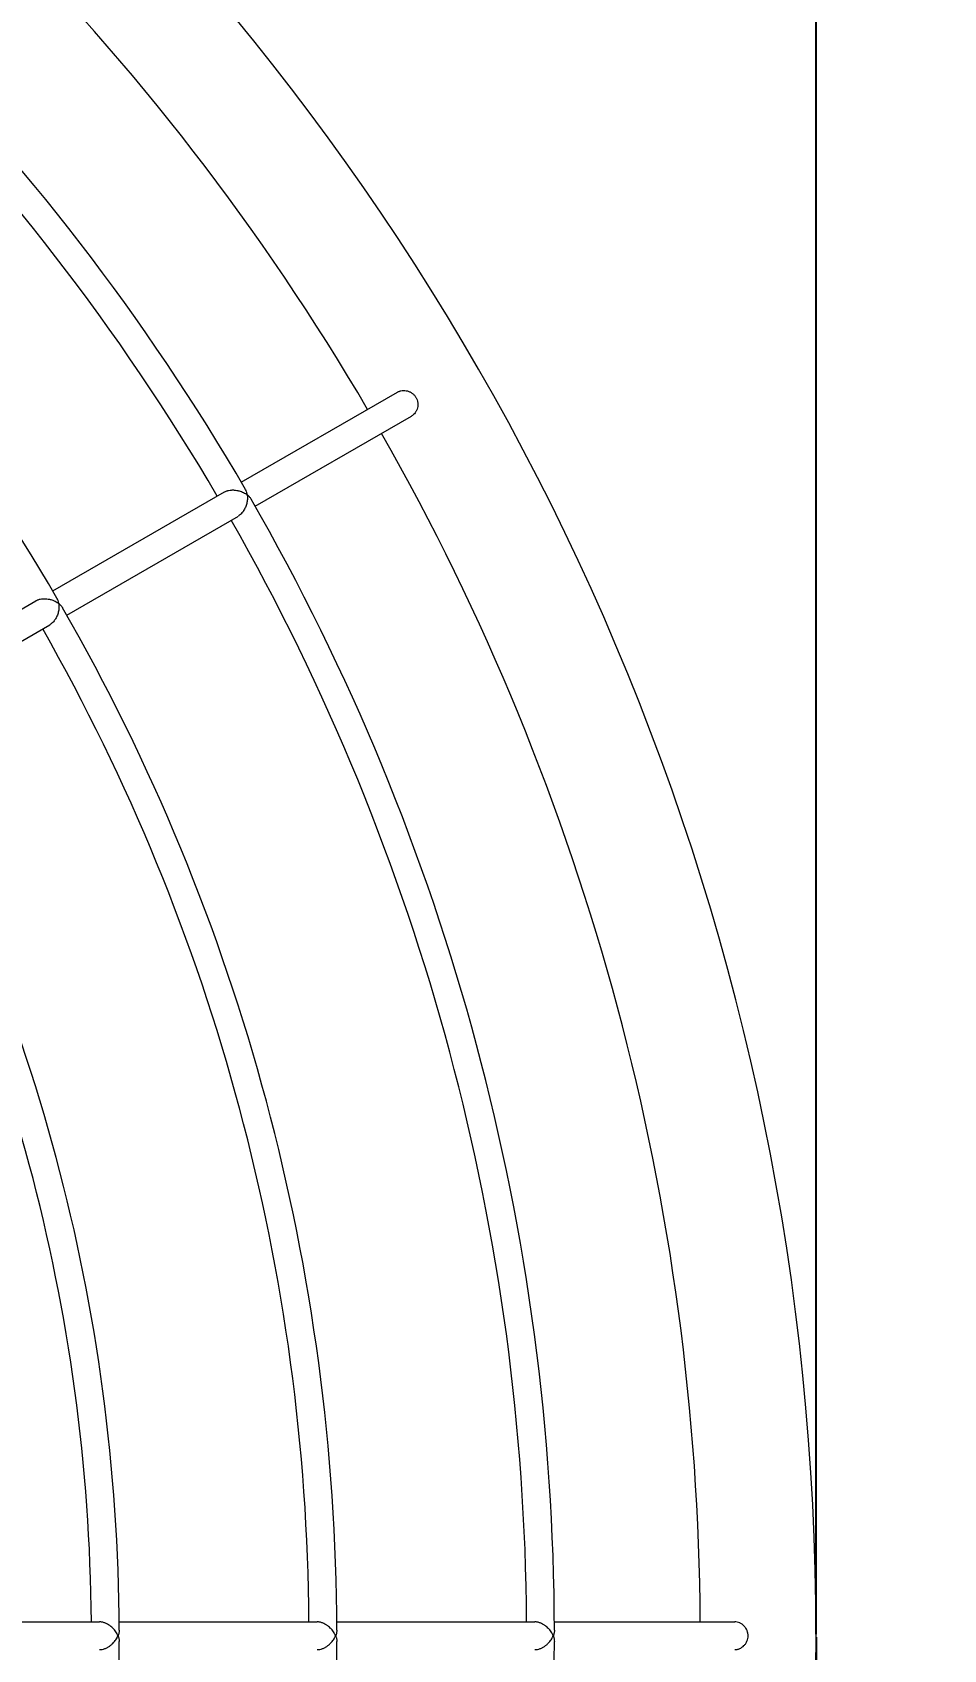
# Model space of a CAD drawing. Extents: x -3650 to 4616, y -3650 to 4857.
# Drawn here: x 1142 to 1733, y -9 to 1040 of the extents above; entities that cross this region are included whole.
import ezdxf

# ---------------------------------------------------------------- set-up
doc = ezdxf.new("R2010")
doc.units = 0
doc.header["$LTSCALE"] = 5
doc.header["$PDMODE"] = 1
doc.header["$PDSIZE"] = 20
for name, color, linetype in [('PRODUCT', 3, 'CONTINUOUS'), ('REFERENCE', 9, 'CONTINUOUS'), ('REVIEW_REQUIRED', 30, 'CONTINUOUS')]:
    doc.layers.add(name, color=color, linetype=linetype)
doc.styles.add('LG1', font='arial.ttf', dxfattribs={"height": 185})
doc.styles.get("Standard").update_dxf_attribs({"font": 'SIMPLEX'})
doc.dimstyles.new('LG_DIM', dxfattribs={"dimtxt": 2.5, "dimasz": 2.5, "dimexe": 1.25, "dimexo": 0.625, "dimtad": 1, "dimlunit": 6, "dimtxsty": 'Standard', "dimcen": 2.5, "dimazin": 3, "dimtfac": 1, "dimtmove": 0, "dimatfit": 3, "dimarcsym": 0})

# ---------------------------------------------------------------- blocks, each defined once
blk = doc.blocks.new('*D2')
at = {"layer": 'REFERENCE', "color": 0, "ltscale": 40, "transparency": 16777216}
for p in [(0, 3650), (0, -3650), (4335.8, -3650)]:
    blk.add_point(p, dxfattribs=at)
at = {"layer": 'REVIEW_REQUIRED', "color": 0, "lineweight": -2, "ltscale": 40, "transparency": 16777216}
for p, q in [((1, 3650), (4385.8, 3650)), ((4335.8, 3530), (4335.8, 142.1)), ((4335.8, -3530), (4335.8, -146.9)), ((1, -3650), (4385.8, -3650))]:
    blk.add_line(p, q, dxfattribs=at)
at = {"layer": 'REVIEW_REQUIRED', "color": 0, "ltscale": 40, "transparency": 16777216}
for points in [[(4315.8, 3530), (4355.8, 3530), (4335.8, 3650)], [(4315.8, -3530), (4355.8, -3530), (4335.8, -3650)]]:
    blk.add_solid(points, dxfattribs=at)
at = {"layer": 'REVIEW_REQUIRED', "color": 4, "ltscale": 40, "transparency": 16777216, "insert": (4335.8, -2.4), "char_height": 185, "attachment_point": 5, "style": 'LG1'}
blk.add_mtext('\\A1;7300', dxfattribs=at)
blk = doc.blocks.new('*D3')
at = {"layer": 'REFERENCE', "color": 0, "ltscale": 40, "transparency": 16777216}
for p in [(-1650, 2361.8), (-1650, 0), (1650, 0)]:
    blk.add_point(p, dxfattribs=at)
at = {"layer": 'REVIEW_REQUIRED', "color": 0, "lineweight": -2, "ltscale": 40, "transparency": 16777216}
for p, q in [((-1650, 1), (-1650, 2411.8)), ((1650, 1), (1650, 2411.8)), ((-1530, 2361.8), (-439.2, 2361.8)), ((1530, 2361.8), (212.5, 2361.8))]:
    blk.add_line(p, q, dxfattribs=at)
at = {"layer": 'REVIEW_REQUIRED', "color": 0, "ltscale": 40, "transparency": 16777216}
for points in [[(-1530, 2381.8), (-1530, 2341.8), (-1650, 2361.8)], [(1530, 2381.8), (1530, 2341.8), (1650, 2361.8)]]:
    blk.add_solid(points, dxfattribs=at)
at = {"layer": 'REVIEW_REQUIRED', "color": 4, "ltscale": 40, "transparency": 16777216, "insert": (-113.4, 2361.8), "char_height": 185, "attachment_point": 5, "style": 'LG1'}
blk.add_mtext('\\A1;3300', dxfattribs=at)
blk = doc.blocks.new('200230pl')
at = {"layer": 'REVIEW_REQUIRED', "color": 0, "linetype": 'Continuous', "lineweight": 0}
for p, q in [((1277.6, 748), (1378.8, 806.4)), ((1286.6, 732.4), (1387.8, 790.9)), ((1155.5, 677.5), (1266.7, 741.7)), ((1164.5, 661.9), (1275.7, 726.1)), ((1033.4, 607), (1144.6, 671.2)), ((1042.4, 591.4), (1153.6, 655.6)), ((1057.5, 9), (1185.8, 9)), ((1198.5, 9), (1326.8, 9)), ((1339.5, 9), (1467.8, 9)), ((1480.5, 9), (1597.3, 9))]:
    blk.add_line(p, q, dxfattribs=at)
for radius, start, end in [(1650, 270, 90), (1575, 30.3274, 59.6726), (1480.5, 30.1416, 59.8584), (1462.5, 30.3526, 59.6474), (1339.5, 30.1565, 59.8435), (1575, 0.3274, 29.6726), (1480.5, 0.1416, 29.8584), (1462.5, 0.3526, 29.6474), (1339.5, 0.1565, 29.8435), (1321.5, 0.3902, 29.6098), (1198.5, 0.175, 29.825), (1180.5, 0.4368, 29.5632), (1198.5, 330.175, 359.825), (1339.5, 330.1565, 359.8435), (1480.5, 330.1416, 359.8584)]:
    blk.add_arc((0, 0), radius, start, end, dxfattribs=at)
for points, knots in [([(1378.8, 806.4), (1379, 806.6), (1379.5, 806.8), (1380, 807), (1380.5, 807.2), (1380.8, 807.2), (1381.6, 807.4), (1382.2, 807.5), (1383.3, 807.5), (1383.9, 807.5), (1385, 807.3), (1385.6, 807.1), (1386.4, 806.8), (1386.7, 806.7), (1387.2, 806.4), (1387.5, 806.3), (1388.2, 805.8), (1388.7, 805.5), (1389.6, 804.7), (1389.9, 804.2), (1390.5, 803.5), (1390.6, 803.3), (1390.9, 802.8), (1391.1, 802.5), (1391.4, 801.7), (1391.6, 801.1), (1391.8, 800.3), (1391.9, 800), (1392, 799.4), (1392, 799.1), (1392, 798.8)], [0.06000162, 0.06000162, 0.06000162, 0.06000162, 0.06083779, 0.06172024, 0.06172024, 0.06260269, 0.06260269, 0.06436758, 0.06436758, 0.06613248, 0.06613248, 0.06789737, 0.06789737, 0.06877982, 0.06877982, 0.06966226, 0.06966226, 0.07142716, 0.07142716, 0.07319205, 0.07319205, 0.0740745, 0.0740745, 0.07495695, 0.07495695, 0.07672184, 0.07672184, 0.07760429, 0.07760429, 0.07848674, 0.07848674, 0.07848674, 0.07848674]), ([(1392, 798.8), (1392, 798.2), (1392, 797.6), (1391.8, 796.5), (1391.7, 795.9), (1391.4, 795.1), (1391.3, 794.8), (1391, 794.3), (1390.9, 794.1), (1390.4, 793.3), (1390.1, 792.9), (1389.4, 792), (1389, 791.7), (1388.3, 791.2), (1388, 791), (1387.8, 790.9)], [0.021993797, 0.021993797, 0.021993797, 0.021993797, 0.023759711, 0.023759711, 0.025525626, 0.025525626, 0.026408583, 0.026408583, 0.02729154, 0.02729154, 0.029057455, 0.029057455, 0.030823369, 0.030823369, 0.031763878, 0.031763878, 0.031763878, 0.031763878]), ([(1266.7, 741.7), (1266.8, 741.8), (1266.9, 741.8), (1267.2, 742), (1267.5, 742.1), (1268, 742.3), (1268.3, 742.4), (1268.9, 742.6), (1269.1, 742.7), (1270, 742.9), (1270.6, 742.9), (1271.5, 743), (1271.8, 743), (1272.4, 743), (1272.7, 743), (1273.5, 742.9), (1274.1, 742.9), (1274.9, 742.7), (1275.2, 742.7), (1275.7, 742.6), (1276, 742.5), (1277.2, 742.2), (1278.2, 741.8), (1279.5, 741.1), (1279.9, 740.9), (1280.5, 740.5), (1280.7, 740.4), (1281, 740.2), (1281.1, 740.1), (1281.3, 740), (1281.4, 739.9), (1281.5, 739.9)], [0.01703621, 0.01703621, 0.01703621, 0.01703621, 0.01740326, 0.01740326, 0.01827877, 0.01827877, 0.01915428, 0.01915428, 0.02002979, 0.02002979, 0.0217808, 0.0217808, 0.02265631, 0.02265631, 0.02353181, 0.02353181, 0.02528283, 0.02528283, 0.02615834, 0.02615834, 0.02703384, 0.02703384, 0.03053587, 0.03053587, 0.03228688, 0.03228688, 0.03316239, 0.03316239, 0.03360014, 0.03360014, 0.0340379, 0.0340379, 0.0340379, 0.0340379]), ([(1281.3, 734.9), (1281.1, 734.1), (1280.9, 733.2), (1280.4, 731.9), (1280.2, 731.5), (1279.8, 730.7), (1279.6, 730.3), (1279.2, 729.7), (1279.1, 729.5), (1278.8, 729.1), (1278.7, 728.9), (1278.2, 728.3), (1277.9, 727.9), (1277.2, 727.2), (1276.9, 726.9), (1276.2, 726.5), (1276, 726.3), (1275.7, 726.1)], [0.00600715, 0.00600715, 0.00600715, 0.00600715, 0.00886424, 0.00886424, 0.01029279, 0.01029279, 0.01172134, 0.01172134, 0.01243561, 0.01243561, 0.01314988, 0.01314988, 0.01457843, 0.01457843, 0.01600697, 0.01600697, 0.01702641, 0.01702641, 0.01702641, 0.01702641]), ([(1281.5, 739.9), (1281.5, 739.9), (1281.5, 740), (1281.4, 740.2), (1281.4, 740.4), (1281.3, 740.7), (1281.2, 741.2), (1281.1, 741.5), (1280.9, 742.3), (1280.6, 742.9), (1280.3, 743.4)], [-0.000019027, -0.000019027, -0.000019027, -0.000019027, 0.000307424, 0.000307424, 0.000633875, 0.001286776, 0.001286776, 0.002592578, 0.002592578, 0.005204183, 0.005204183, 0.005204183, 0.005204183]), ([(1281.5, 739.9), (1281.5, 739.8), (1281.5, 739.7), (1281.5, 739.5), (1281.6, 739.2), (1281.6, 738.9), (1281.6, 738.3), (1281.6, 737.9), (1281.6, 737.1), (1281.5, 736.6), (1281.4, 735.8), (1281.4, 735.3), (1281.3, 734.9)], [-0.000019027, -0.000019027, -0.000019027, -0.000019027, 0.00035761, 0.00035761, 0.000734246, 0.001487519, 0.001487519, 0.002994064, 0.002994064, 0.004500609, 0.004500609, 0.006007154, 0.006007154, 0.006007154, 0.006007154]), ([(1284, 737.1), (1283.8, 737.3), (1283.7, 737.6), (1283.3, 738.1), (1283.1, 738.3), (1282.7, 738.8), (1282.5, 739), (1282.1, 739.3), (1282, 739.4), (1281.8, 739.6), (1281.7, 739.7), (1281.6, 739.8), (1281.5, 739.8), (1281.5, 739.9)], [0.028826775, 0.028826775, 0.028826775, 0.028826775, 0.030123629, 0.030123629, 0.031420483, 0.031420483, 0.032717336, 0.032717336, 0.033365763, 0.033365763, 0.033689977, 0.033689977, 0.03401419, 0.03401419, 0.03401419, 0.03401419]), ([(1144.6, 671.2), (1144.7, 671.3), (1144.8, 671.3), (1145.1, 671.5), (1145.4, 671.6), (1145.9, 671.8), (1146.2, 671.9), (1146.7, 672.1), (1147, 672.2), (1147.9, 672.4), (1148.5, 672.4), (1149.4, 672.5), (1149.7, 672.5), (1150.3, 672.5), (1150.5, 672.5), (1151.4, 672.4), (1152, 672.4), (1152.8, 672.2), (1153.1, 672.2), (1153.6, 672.1), (1153.9, 672), (1155.1, 671.7), (1156.1, 671.3), (1157.4, 670.6), (1157.8, 670.4), (1158.4, 670), (1158.6, 669.9), (1158.9, 669.7), (1159, 669.6), (1159.2, 669.5), (1159.3, 669.4), (1159.4, 669.4)], [0.01703736, 0.01703736, 0.01703736, 0.01703736, 0.01740431, 0.01740431, 0.01827983, 0.01827983, 0.01915534, 0.01915534, 0.02003085, 0.02003085, 0.02178188, 0.02178188, 0.0226574, 0.0226574, 0.02353291, 0.02353291, 0.02528394, 0.02528394, 0.02615945, 0.02615945, 0.02703497, 0.02703497, 0.03053702, 0.03053702, 0.03228805, 0.03228805, 0.03316357, 0.03316357, 0.03360132, 0.03360132, 0.03403908, 0.03403908, 0.03403908, 0.03403908]), ([(1159.4, 669.4), (1159.4, 669.4), (1159.3, 669.5), (1159.3, 669.7), (1159.3, 669.9), (1159.2, 670.2), (1159.1, 670.7), (1159, 671), (1158.7, 671.8), (1158.5, 672.4), (1158.2, 672.9)], [-0.000019032, -0.000019032, -0.000019032, -0.000019032, 0.000307457, 0.000307457, 0.000633947, 0.001286927, 0.001286927, 0.002592885, 0.002592885, 0.005204803, 0.005204803, 0.005204803, 0.005204803]), ([(1159.2, 664.4), (1159, 663.6), (1158.8, 662.7), (1158.3, 661.4), (1158.1, 661), (1157.7, 660.2), (1157.5, 659.8), (1157.1, 659.2), (1157, 659), (1156.7, 658.6), (1156.5, 658.4), (1156.1, 657.8), (1155.8, 657.4), (1155.1, 656.7), (1154.8, 656.4), (1154.1, 656), (1153.9, 655.8), (1153.6, 655.6)], [0.00600657, 0.00600657, 0.00600657, 0.00600657, 0.00886398, 0.00886398, 0.01029268, 0.01029268, 0.01172139, 0.01172139, 0.01243574, 0.01243574, 0.01315009, 0.01315009, 0.0145788, 0.0145788, 0.01600751, 0.01600751, 0.01702652, 0.01702652, 0.01702652, 0.01702652]), ([(1159.4, 669.4), (1159.4, 669.3), (1159.4, 669.2), (1159.4, 669), (1159.5, 668.7), (1159.5, 668.4), (1159.5, 667.8), (1159.5, 667.4), (1159.5, 666.6), (1159.4, 666.1), (1159.3, 665.3), (1159.3, 664.8), (1159.2, 664.4)], [-0.000019032, -0.000019032, -0.000019032, -0.000019032, 0.000357568, 0.000357568, 0.000734167, 0.001487367, 0.001487367, 0.002993767, 0.002993767, 0.004500166, 0.004500166, 0.006006565, 0.006006565, 0.006006565, 0.006006565]), ([(1161.9, 666.6), (1161.7, 666.8), (1161.6, 667.1), (1161.2, 667.6), (1161, 667.8), (1160.6, 668.3), (1160.4, 668.5), (1160, 668.8), (1159.9, 668.9), (1159.7, 669.1), (1159.6, 669.2), (1159.5, 669.3), (1159.4, 669.3), (1159.4, 669.4)], [0.02882482, 0.02882482, 0.02882482, 0.02882482, 0.03012183, 0.03012183, 0.03141884, 0.03141884, 0.03271585, 0.03271585, 0.033364355, 0.033364355, 0.033688607, 0.033688607, 0.03401286, 0.03401286, 0.03401286, 0.03401286]), ([(1197.7, 0), (1197.7, 0.1), (1197.6, 0.2), (1197.5, 0.4), (1197.5, 0.5), (1197.3, 0.9), (1197.2, 1.1), (1196.9, 1.7), (1196.6, 2.1), (1196.1, 3), (1195.8, 3.4), (1195.3, 4), (1195.1, 4.2), (1194.7, 4.6), (1194.5, 4.8), (1193.9, 5.4), (1193.5, 5.7), (1192.6, 6.5), (1192.1, 6.8), (1191.1, 7.4), (1190.6, 7.7), (1189.8, 8.1), (1189.5, 8.2), (1188.9, 8.4), (1188.6, 8.5), (1188, 8.7), (1187.8, 8.8), (1187.2, 8.9), (1186.9, 8.9), (1186.3, 9), (1186.1, 9), (1185.8, 9)], [-0.00001904, -0.00001904, -0.00001904, -0.00001904, 0.00043233, 0.00043233, 0.00088369, 0.00088369, 0.00178642, 0.00178642, 0.00359188, 0.00359188, 0.00539734, 0.00539734, 0.00630007, 0.00630007, 0.0072028, 0.0072028, 0.00900826, 0.00900826, 0.01081371, 0.01081371, 0.01261917, 0.01261917, 0.0135219, 0.0135219, 0.01442463, 0.01442463, 0.01532736, 0.01532736, 0.01623009, 0.01623009, 0.01702666, 0.01702666, 0.01702666, 0.01702666]), ([(1185.8, -9), (1186.1, -9), (1186.3, -9), (1187.2, -8.9), (1187.7, -8.8), (1188.6, -8.6), (1188.9, -8.5), (1189.5, -8.2), (1189.8, -8.1), (1190.3, -7.9), (1190.6, -7.7), (1191.1, -7.4), (1191.4, -7.3), (1192.1, -6.8), (1192.6, -6.5), (1193.3, -5.9), (1193.5, -5.8), (1193.9, -5.4), (1194.1, -5.2), (1195.1, -4.2), (1195.8, -3.4), (1196.6, -2.1), (1196.9, -1.7), (1197.2, -1.1), (1197.3, -0.9), (1197.5, -0.5), (1197.5, -0.4), (1197.6, -0.2), (1197.7, -0.1), (1197.7, 0)], [0.01703872, 0.01703872, 0.01703872, 0.01703872, 0.01781267, 0.01781267, 0.01961577, 0.01961577, 0.02051732, 0.02051732, 0.02141886, 0.02141886, 0.02232041, 0.02232041, 0.02322196, 0.02322196, 0.02502506, 0.02502506, 0.02592661, 0.02592661, 0.02682816, 0.02682816, 0.03043435, 0.03043435, 0.03223745, 0.03223745, 0.033139, 0.033139, 0.03358977, 0.03358977, 0.03404055, 0.03404055, 0.03404055, 0.03404055]), ([(1198.5, 3.7), (1198.5, 3.4), (1198.5, 3.1), (1198.4, 2.5), (1198.4, 2.2), (1198.2, 1.5), (1198.2, 1.2), (1198, 0.8), (1198, 0.6), (1197.9, 0.4), (1197.8, 0.3), (1197.8, 0.2), (1197.8, 0.1), (1197.7, 0)], [0.028822403, 0.028822403, 0.028822403, 0.028822403, 0.030119606, 0.030119606, 0.031416809, 0.031416809, 0.032714012, 0.032714012, 0.033362614, 0.033362614, 0.033686915, 0.033686915, 0.034011216, 0.034011216, 0.034011216, 0.034011216]), ([(1197.7, 0), (1197.8, -0.1), (1197.8, -0.2), (1197.8, -0.3), (1197.9, -0.5), (1198, -0.8), (1198.2, -1.2), (1198.2, -1.5), (1198.4, -2.5), (1198.5, -3.1), (1198.5, -3.7)], [-0.000019039, -0.000019039, -0.000019039, -0.000019039, 0.000307499, 0.000307499, 0.000634037, 0.001287113, 0.001287113, 0.002593265, 0.002593265, 0.005205569, 0.005205569, 0.005205569, 0.005205569]), ([(1338.7, 0), (1338.7, 0.1), (1338.6, 0.2), (1338.5, 0.4), (1338.5, 0.5), (1338.3, 0.9), (1338.2, 1.1), (1337.9, 1.7), (1337.6, 2.1), (1337.1, 3), (1336.8, 3.4), (1336.3, 4), (1336.1, 4.2), (1335.7, 4.6), (1335.5, 4.8), (1334.9, 5.4), (1334.5, 5.7), (1333.6, 6.5), (1333.1, 6.8), (1332.1, 7.4), (1331.6, 7.7), (1330.8, 8.1), (1330.5, 8.2), (1329.9, 8.4), (1329.6, 8.5), (1329.1, 8.7), (1328.8, 8.8), (1328.2, 8.9), (1327.9, 8.9), (1327.3, 9), (1327.1, 9), (1326.8, 9)], [-0.00001903, -0.00001903, -0.00001903, -0.00001903, 0.00043229, 0.00043229, 0.00088362, 0.00088362, 0.00178627, 0.00178627, 0.00359158, 0.00359158, 0.00539688, 0.00539688, 0.00629954, 0.00629954, 0.00720219, 0.00720219, 0.0090075, 0.0090075, 0.0108128, 0.0108128, 0.01261811, 0.01261811, 0.01352076, 0.01352076, 0.01442341, 0.01442341, 0.01532606, 0.01532606, 0.01622872, 0.01622872, 0.01702652, 0.01702652, 0.01702652, 0.01702652]), ([(1326.8, -9), (1327.1, -9), (1327.3, -9), (1328.2, -8.9), (1328.7, -8.8), (1329.6, -8.6), (1329.9, -8.5), (1330.5, -8.2), (1330.8, -8.1), (1331.3, -7.9), (1331.6, -7.7), (1332.1, -7.4), (1332.4, -7.3), (1333.1, -6.8), (1333.6, -6.5), (1334.3, -5.9), (1334.5, -5.8), (1334.9, -5.4), (1335.1, -5.2), (1336.1, -4.2), (1336.8, -3.4), (1337.6, -2.1), (1337.9, -1.7), (1338.2, -1.1), (1338.3, -0.9), (1338.5, -0.5), (1338.5, -0.4), (1338.6, -0.2), (1338.7, -0.1), (1338.7, 0)], [0.01703729, 0.01703729, 0.01703729, 0.01703729, 0.01781247, 0.01781247, 0.01961542, 0.01961542, 0.0205169, 0.0205169, 0.02141838, 0.02141838, 0.02231986, 0.02231986, 0.02322134, 0.02322134, 0.0250243, 0.0250243, 0.02592577, 0.02592577, 0.02682725, 0.02682725, 0.03043317, 0.03043317, 0.03223612, 0.03223612, 0.0331376, 0.0331376, 0.03358834, 0.03358834, 0.03403908, 0.03403908, 0.03403908, 0.03403908]), ([(1339.5, 3.7), (1339.5, 3.4), (1339.5, 3.1), (1339.4, 2.5), (1339.4, 2.2), (1339.2, 1.5), (1339.2, 1.2), (1339, 0.8), (1339, 0.6), (1338.9, 0.4), (1338.8, 0.3), (1338.8, 0.2), (1338.8, 0.1), (1338.7, 0)], [0.02882482, 0.02882482, 0.02882482, 0.02882482, 0.03012183, 0.03012183, 0.03141884, 0.03141884, 0.03271585, 0.03271585, 0.033364355, 0.033364355, 0.033688607, 0.033688607, 0.03401286, 0.03401286, 0.03401286, 0.03401286]), ([(1338.7, 0), (1338.8, -0.1), (1338.8, -0.2), (1338.8, -0.3), (1338.9, -0.5), (1339, -0.8), (1339.2, -1.2), (1339.2, -1.5), (1339.4, -2.5), (1339.5, -3.1), (1339.5, -3.7)], [-0.000019032, -0.000019032, -0.000019032, -0.000019032, 0.000307457, 0.000307457, 0.000633947, 0.001286927, 0.001286927, 0.002592885, 0.002592885, 0.005204803, 0.005204803, 0.005204803, 0.005204803]), ([(1479.7, 0), (1479.7, 0.1), (1479.6, 0.2), (1479.5, 0.4), (1479.5, 0.5), (1479.3, 0.9), (1479.2, 1.1), (1478.9, 1.7), (1478.6, 2.1), (1478.1, 3), (1477.8, 3.4), (1477.3, 4), (1477.1, 4.2), (1476.7, 4.6), (1476.5, 4.8), (1475.9, 5.4), (1475.5, 5.7), (1474.6, 6.5), (1474.1, 6.8), (1473.1, 7.4), (1472.6, 7.7), (1471.8, 8.1), (1471.5, 8.2), (1470.9, 8.4), (1470.6, 8.5), (1470.1, 8.7), (1469.8, 8.8), (1469.2, 8.9), (1468.9, 8.9), (1468.3, 9), (1468.1, 9), (1467.8, 9)], [-0.00001903, -0.00001903, -0.00001903, -0.00001903, 0.00043227, 0.00043227, 0.00088356, 0.00088356, 0.00178615, 0.00178615, 0.00359134, 0.00359134, 0.00539652, 0.00539652, 0.00629911, 0.00629911, 0.0072017, 0.0072017, 0.00900688, 0.00900688, 0.01081206, 0.01081206, 0.01261724, 0.01261724, 0.01351984, 0.01351984, 0.01442243, 0.01442243, 0.01532502, 0.01532502, 0.01622761, 0.01622761, 0.01702641, 0.01702641, 0.01702641, 0.01702641]), ([(1467.8, -9), (1468.1, -9), (1468.3, -9), (1469.2, -8.9), (1469.7, -8.8), (1470.6, -8.6), (1470.9, -8.5), (1471.5, -8.2), (1471.8, -8.1), (1472.3, -7.9), (1472.6, -7.7), (1473.1, -7.4), (1473.4, -7.3), (1474.1, -6.8), (1474.6, -6.5), (1475.3, -5.9), (1475.5, -5.8), (1475.9, -5.4), (1476.1, -5.2), (1477.1, -4.2), (1477.8, -3.4), (1478.6, -2.1), (1478.9, -1.7), (1479.2, -1.1), (1479.3, -0.9), (1479.5, -0.5), (1479.5, -0.4), (1479.6, -0.2), (1479.7, -0.1), (1479.7, 0)], [0.01703614, 0.01703614, 0.01703614, 0.01703614, 0.0178123, 0.0178123, 0.01961515, 0.01961515, 0.02051657, 0.02051657, 0.02141799, 0.02141799, 0.02231941, 0.02231941, 0.02322084, 0.02322084, 0.02502368, 0.02502368, 0.0259251, 0.0259251, 0.02682652, 0.02682652, 0.03043221, 0.03043221, 0.03223505, 0.03223505, 0.03313648, 0.03313648, 0.03358719, 0.03358719, 0.0340379, 0.0340379, 0.0340379, 0.0340379]), ([(1480.5, 3.7), (1480.5, 3.4), (1480.5, 3.1), (1480.4, 2.5), (1480.4, 2.2), (1480.2, 1.5), (1480.2, 1.2), (1480, 0.8), (1480, 0.6), (1479.9, 0.4), (1479.8, 0.3), (1479.8, 0.2), (1479.8, 0.1), (1479.7, 0)], [0.028826775, 0.028826775, 0.028826775, 0.028826775, 0.030123629, 0.030123629, 0.031420483, 0.031420483, 0.032717336, 0.032717336, 0.033365763, 0.033365763, 0.033689977, 0.033689977, 0.03401419, 0.03401419, 0.03401419, 0.03401419]), ([(1479.7, 0), (1479.8, -0.1), (1479.8, -0.2), (1479.8, -0.3), (1479.9, -0.5), (1480, -0.8), (1480.2, -1.2), (1480.2, -1.5), (1480.4, -2.5), (1480.5, -3.1), (1480.5, -3.7)], [-0.000019027, -0.000019027, -0.000019027, -0.000019027, 0.000307424, 0.000307424, 0.000633875, 0.001286776, 0.001286776, 0.002592578, 0.002592578, 0.005204183, 0.005204183, 0.005204183, 0.005204183]), ([(1606, 0), (1606, 0.3), (1606, 0.6), (1605.9, 1.2), (1605.8, 1.5), (1605.7, 2.1), (1605.7, 2.3), (1605.5, 2.9), (1605.4, 3.2), (1605, 4), (1604.8, 4.5), (1604.1, 5.5), (1603.7, 6), (1602.9, 6.8), (1602.5, 7.2), (1601.8, 7.6), (1601.5, 7.8), (1601, 8.1), (1600.8, 8.2), (1600, 8.5), (1599.5, 8.7), (1598.4, 8.9), (1597.8, 9), (1597.3, 9), (1597.3, 9), (1597.3, 9)], [0.02959727, 0.02959727, 0.02959727, 0.02959727, 0.03047961, 0.03047961, 0.03136195, 0.03136195, 0.03224429, 0.03224429, 0.03312662, 0.03312662, 0.0348913, 0.0348913, 0.03665598, 0.03665598, 0.03842065, 0.03842065, 0.03930299, 0.03930299, 0.04018533, 0.04018533, 0.04195, 0.04195, 0.04371468, 0.04371468, 0.04371884, 0.04371884, 0.04371884, 0.04371884]), ([(1597.3, -9), (1597.3, -9), (1597.3, -9), (1597.8, -9), (1598.4, -8.9), (1599.2, -8.8), (1599.5, -8.7), (1600, -8.5), (1600.3, -8.4), (1601, -8.1), (1601.5, -7.8), (1602.5, -7.1), (1602.9, -6.8), (1603.5, -6.2), (1603.7, -5.9), (1604.1, -5.5), (1604.3, -5.2), (1604.8, -4.5), (1605, -4), (1605.5, -2.9), (1605.7, -2.3), (1605.9, -1.2), (1606, -0.6), (1606, 0)], [0.01546844, 0.01546844, 0.01546844, 0.01546844, 0.01547188, 0.01547188, 0.01723755, 0.01723755, 0.01812039, 0.01812039, 0.01900323, 0.01900323, 0.0207689, 0.0207689, 0.02253457, 0.02253457, 0.02341741, 0.02341741, 0.02430025, 0.02430025, 0.02606592, 0.02606592, 0.0278316, 0.0278316, 0.02959727, 0.02959727, 0.02959727, 0.02959727])]:
    blk.add_open_spline(points, degree=3, knots=knots, dxfattribs=at)
blk = doc.blocks.new('*D5')
at = {"layer": 'REFERENCE', "color": 0, "ltscale": 40, "transparency": 16777216}
for p in [(1650, 0), (3650, 0), (3650, -127.8)]:
    blk.add_point(p, dxfattribs=at)
at = {"layer": 'REVIEW_REQUIRED', "color": 0, "lineweight": -2, "ltscale": 40, "transparency": 16777216}
for p, q in [((1650, -1), (1650, -177.8)), ((3650, -1), (3650, -177.8)), ((1770, -127.8), (2322.5, -127.8)), ((3530, -127.8), (2977.5, -127.8))]:
    blk.add_line(p, q, dxfattribs=at)
at = {"layer": 'REVIEW_REQUIRED', "color": 0, "ltscale": 40, "transparency": 16777216}
for points in [[(1770, -107.8), (1770, -147.8), (1650, -127.8)], [(3530, -107.8), (3530, -147.8), (3650, -127.8)]]:
    blk.add_solid(points, dxfattribs=at)
at = {"layer": 'REVIEW_REQUIRED', "color": 4, "ltscale": 40, "transparency": 16777216, "insert": (2650, -127.8), "char_height": 185, "attachment_point": 5, "style": 'LG1'}
blk.add_mtext('\\A1;2000', dxfattribs=at)

msp = doc.modelspace()

# ---------------------------------------------------------------- linework, layer by layer
at = {"layer": 'REVIEW_REQUIRED', "lineweight": 0}
msp.add_circle((0, 0), 3650, dxfattribs=at)

# ---------------------------------------------------------------- block references
at = {"layer": 'PRODUCT'}
msp.add_blockref('200230pl', (0, 0), dxfattribs=at)

# ---------------------------------------------------------------- dimensions: what is measured, and where the dimension line sits
at = {"layer": 'REVIEW_REQUIRED', "ltscale": 40}
dim = msp.add_linear_dim(base=(4335.8, -3650), p1=(0, 3650), p2=(0, -3650), angle=90, dimstyle='LG_DIM', override={"dimtxt": 185, "dimasz": 120, "dimexe": 50, "dimexo": 1, "dimgap": 50, "dimtad": 0, "dimtih": 1, "dimtoh": 1, "dimdec": 0, "dimrnd": 10, "dimlunit": 2, "dimtxsty": 'LG1', "dimclrt": 4, "dimadec": 4, "dimtdec": 0}, dxfattribs=at)
dim.commit()
dim.dimension.update_dxf_attribs({"geometry": '*D2', "text_midpoint": (4335.8, -2.4), "dimtype": 160})
dim = msp.add_linear_dim(base=(-1650, 2361.8), p1=(1650, 0), p2=(-1650, 0), dimstyle='LG_DIM', override={"dimtxt": 185, "dimasz": 120, "dimexe": 50, "dimexo": 1, "dimgap": 50, "dimtad": 0, "dimtih": 1, "dimtoh": 1, "dimdec": 0, "dimrnd": 10, "dimlunit": 2, "dimtxsty": 'LG1', "dimclrt": 4, "dimadec": 4, "dimtdec": 0}, dxfattribs=at)
dim.commit()
dim.dimension.update_dxf_attribs({"geometry": '*D3', "text_midpoint": (-113.4, 2361.8), "dimtype": 160})
dim = msp.add_linear_dim(base=(3650, -127.8), p1=(1650, 0), p2=(3650, 0), dimstyle='LG_DIM', override={"dimtxt": 185, "dimasz": 120, "dimexe": 50, "dimexo": 1, "dimgap": 50, "dimtad": 0, "dimtih": 1, "dimtoh": 1, "dimdec": 0, "dimrnd": 10, "dimlunit": 2, "dimtxsty": 'LG1', "dimclrt": 4, "dimadec": 4, "dimtdec": 0}, dxfattribs=at)
dim.commit()
dim.dimension.update_dxf_attribs({"geometry": '*D5', "text_midpoint": (2650, -127.8)})

doc.saveas('drawing.dxf')
